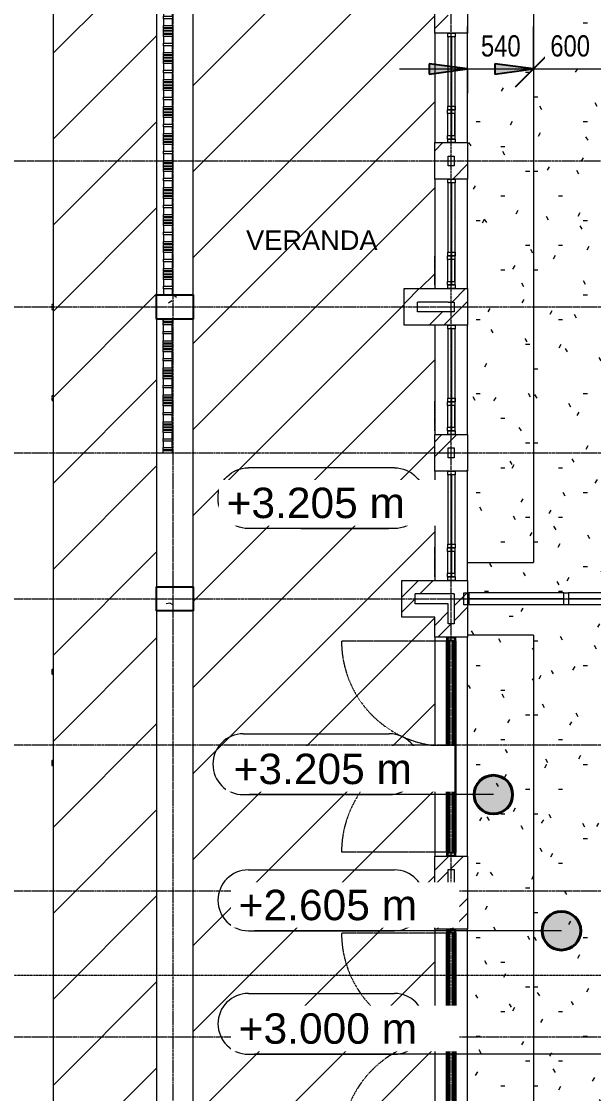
# Model space of a CAD drawing. Header units: millimetres. Extents: x 2814 to 112404, y -27229 to 26301.
# Drawn here: x 29115 to 33816, y -17743 to -8929 of the extents above; entities that cross this region are included whole.
import ezdxf

# ---------------------------------------------------------------- set-up
doc = ezdxf.new("R2010")
doc.units = ezdxf.units.MM
for name, pattern in [('1000 Dashed', [2, 1, -1]), ('Dash', [6.35, 3.175, -3.175]), ('Detail Dash', [1.1, 0.55, -0.55]), ('Grid Line', [22.225, 12.7, -3.175, 3.175, -3.175])]:
    doc.linetypes.add(name, pattern=pattern)
for name, color, linetype, lineweight in [('A-ANNO-DIMS', 211, 'Continuous', 5), ('A-ANNO-DIMS-100', 211, 'Continuous', 5), ('A-AREA-IDEN', 2, 'Continuous', 5), ('A-CLNG', 13, 'Continuous', 9), ('A-CLNG-PATT', 13, 'Continuous', 9), ('A-DOOR', 31, 'Continuous', 5), ('A-GLAZ', 151, 'Continuous', 5), ('A-GLAZ-CURT', 52, 'Continuous', 5), ('A-GLAZ-CWMG', 51, 'Continuous', 5), ('A-GLAZ-HDLN', 1, 'Dash', 9), ('A-WALL', 113, 'Continuous', 9), ('A-WALL-PATT', 111, 'Continuous', 9), ('G-ANNO-DIMS', 111, 'Continuous', 5), ('G-ANNO-SYMB', 111, 'Continuous', 5), ('I-WALL', 2, 'Continuous', 9), ('S-BEAM', 12, 'Continuous', 5), ('S-COLS', 52, 'Continuous', 5), ('S-GRID', 1, 'Continuous', 5)]:
    doc.layers.add(name, color=color, linetype=linetype, lineweight=lineweight)
doc.styles.add('Arial_5', font='arial.ttf', dxfattribs={"height": 250})
doc.styles.add('Arial_6', font='arial.ttf', dxfattribs={"height": 160})
doc.styles.add('Arial_8', font='arial.ttf', dxfattribs={"width": 0.8, "height": 175})
doc.dimstyles.new('SVA_Arc_Length-1_8mm_BLUE_Arrow_1', dxfattribs={"dimscale": 304.8, "dimtxt": 178.545395, "dimasz": 0.984252, "dimexe": 0.656168, "dimexo": 0.0625, "dimgap": 0.164042, "dimtad": 1, "dimdec": 0, "dimrnd": 5, "dimzin": 0, "dimdsep": 46, "dimtxsty": 'Arial_8', "dimblk2": 'OBLIQUE', "dimsah": 1, "dimcen": 0.09, "dimdle": 0.459318, "dimazin": 0, "dimtfac": 1, "dimtdec": 4, "dimtix": 1, "dimtmove": 0, "dimatfit": 3, "dimfxl": 1.148294, "dimfxlon": 1, "dimtvp": 1, "dimtfill": 1, "dimtolj": 1, "dimtzin": 0, "dimarcsym": 2})
doc.dimstyles.new('SVA_Arc_Length-1_8mm_BLUE_Arrow_2', dxfattribs={"dimscale": 304.8, "dimtxt": 178.545395, "dimasz": 0.984252, "dimexe": 0.656168, "dimexo": 0.0625, "dimgap": 0.164042, "dimtad": 1, "dimdec": 0, "dimrnd": 5, "dimzin": 0, "dimdsep": 46, "dimtxsty": 'Arial_8', "dimblk1": 'OBLIQUE', "dimsah": 1, "dimcen": 0.09, "dimdle": 0.459318, "dimazin": 0, "dimtfac": 1, "dimtdec": 4, "dimtix": 1, "dimtmove": 0, "dimatfit": 3, "dimfxl": 1.148294, "dimfxlon": 1, "dimtvp": 1, "dimtfill": 1, "dimtolj": 1, "dimtzin": 0, "dimarcsym": 2})
pattern_1 = [(45, (60486, 0), (-251.447, 251.447), []), (45, (60486, 381), (-251.447, 251.447), [])]

# ---------------------------------------------------------------- blocks, each defined once
blk = doc.blocks.new('M_Concrete-Rectangular-Column - 200 x 300m-1407141-CEILING - GROUND STOREY PLAN')
at = {"layer": 'S-COLS'}
h = blk.add_hatch(dxfattribs=at)
h.set_pattern_fill('FP_6', color=256, style=0, pattern_type=2)
h.set_pattern_definition([(140, (-11275.7, 30110.56), (63.756, 728.737), [76.2, -838.2]), (85, (-11275.7, 30110.56), (-764.228, -140.972), [60.96, -670.56]), (190.451, (-11270.36, 30171.3), (-700.467, 587.77), [64.76, -712.36]), (136.184, (-11478.9, 30110.6), (168.17, 1084.316), [114.3, -1257.3]), (186.636, (-11464.9, 30200.9), (-989.71, 949.61), [97.14, -1068.54]), (81.184, (-11478.9, 30110.6), (-989.7, 949.62), [91.44, -1005.84]), (111, (-11428.1, 30212.16), (409.061, 606.458), [76.2, -838.2]), (56, (-11428.1, 30212.16), (-736.753, 247.208), [60.96, -670.56]), (161.451, (-11394, 30262.7), (-327.685, 853.668), [64.76, -712.36]), (127.5, (-11275.67, 30110.56), (-338.2201, 12.3547), [33.528, -628.904, 33.528, -1320.292]), (127.5, (-11275.67, 30110.56), (-338.2201, 12.3547), [-695.96, -647.192, 33.528, -639.572]), (97.5, (-11275.67, 30110.56), (-400.722, 267.279), [33.528, -354.584, 33.528, -870.204]), (97.5, (-11275.67, 30110.56), (-400.722, 267.279), [-421.64, -613.664, 33.528, -223.012]), (57.5, (-11275.67, 29884), (22.9153, 542.3633), [33.528, -220.472, 33.528, -1810.512]), (57.5, (-11275.67, 29884), (22.9153, 542.3633), [-287.528, -758.952, 33.528, -1018.032]), (47.5, (-11275.67, 29782.4), (-101.707, 592.517), [33.528, -296.672, 33.528, -492.76, -746.76]), (47.5, (-11275.67, 29782.4), (-101.707, 592.517), [-856.488, 33.528, -713.232])])
h.paths.add_polyline_path([(100, 1.6), (100, 150), (-100, 150), (-100, -150), (100, -150)])
at = {"layer": 'S-COLS', "lineweight": 25}
for p, q in [((-100, 150), (100, 150)), ((-100, -150), (-100, 150)), ((100, 150), (100, -150)), ((100, -150), (-100, -150))]:
    blk.add_line(p, q, dxfattribs=at)
blk = doc.blocks.new('The BREEZEBLOCK Family1 - The BREEZEBLOCK Family1-V4-CEILING - GROUND STOREY PLAN')
at = {"layer": 'A-GLAZ-CURT'}
for p, q in [((-111, -73), (-111, 0)), ((-111, 0), (-91, 0)), ((-91, 0), (-91, -73)), ((-85, 0), (-91, 0)), ((-85, -73), (-85, 0)), ((-85, 0), (-65.6, 0)), ((-65.6, 0), (-65.6, -73)), ((-10, 0), (-65.6, 0)), ((-10, -73), (-10, 0)), ((-10, 0), (10, 0)), ((10, 0), (10, -73)), ((65.6, 0), (10, 0)), ((65.6, -73), (65.6, 0)), ((65.6, 0), (85, 0)), ((85, 0), (85, -73)), ((91, 0), (85, 0)), ((91, -73), (91, 0)), ((91, 0), (111, 0)), ((111, 0), (111, -73)), ((-91, -73), (-111, -73)), ((-91, -73), (-85, -73)), ((-65.6, -73), (-85, -73)), ((-65.6, -73), (-10, -73)), ((10, -73), (-10, -73)), ((10, -73), (65.6, -73)), ((85, -73), (65.6, -73)), ((85, -73), (91, -73)), ((111, -73), (91, -73))]:
    blk.add_line(p, q, dxfattribs=at)
blk = doc.blocks.new('The BREEZEBLOCK Family1 - The BREEZEBLOCK Family1-V5-CEILING - GROUND STOREY PLAN')
at = {"layer": 'A-GLAZ-CURT'}
for p, q in [((-111, -73), (-111, 0)), ((-111, 0), (-91, 0)), ((-91, 0), (-91, -73)), ((-85, 0), (-91, 0)), ((-85, -73), (-85, 0)), ((-85, 0), (-65.6, 0)), ((-65.6, 0), (-65.6, -73)), ((-10, 0), (-65.6, 0)), ((-10, -73), (-10, 0)), ((-10, 0), (10, 0)), ((10, 0), (10, -73)), ((59, 0), (10, 0)), ((-91, -73), (-111, -73)), ((-91, -73), (-85, -73)), ((-65.6, -73), (-85, -73)), ((-65.6, -73), (-10, -73)), ((10, -73), (-10, -73)), ((10, -73), (59, -73))]:
    blk.add_line(p, q, dxfattribs=at)
blk = doc.blocks.new('W-01 900x2380 - 900-1479078-CEILING - GROUND STOREY PLAN')
at = {"layer": 'A-GLAZ'}
blk.add_hatch(color=256, dxfattribs=at).paths.add_polyline_path([(1345, 6), (505, 6), (505, 0), (1345, 0)])
for p, q in [((475, 33), (505, 33)), ((475, -27), (475, 33)), ((505, 33), (505, 6)), ((1075, 33), (505, 33)), ((1345, 6), (505, 6)), ((505, 0), (505, 6)), ((505, 0), (1345, 0)), ((1075, 33), (1105, 33)), ((1075, 6), (1075, 33)), ((1075, -27), (1075, 0)), ((1105, 33), (1105, 6)), ((1345, 33), (1105, 33)), ((1105, 6), (1105, 30)), ((1105, 30), (1135, 30)), ((1105, -30), (1105, 0)), ((1105, 0), (1105, -27)), ((1135, 30), (1135, 6)), ((1315, 30), (1135, 30)), ((1135, 0), (1135, -30)), ((1315, 6), (1315, 30)), ((1315, 30), (1345, 30)), ((1315, -30), (1315, 0)), ((1345, 33), (1375, 33)), ((1345, 6), (1345, 33)), ((1345, 30), (1345, 6)), ((1345, 6), (1345, 0)), ((1345, 0), (1345, -30)), ((1375, 33), (1375, -27)), ((505, -27), (475, -27)), ((505, 0), (505, -27)), ((505, -27), (1075, -27)), ((1105, -27), (1075, -27)), ((1135, -30), (1105, -30)), ((1135, -30), (1315, -30)), ((1345, -30), (1315, -30)), ((1345, -27), (1345, 0)), ((1375, -27), (1345, -27))]:
    blk.add_line(p, q, dxfattribs=at)
at = {"layer": 'A-GLAZ-HDLN'}
for p, q in [((-247.9, 30), (-37.9, 30)), ((1135, 30), (1345, 30)), ((1345, -135), (1101.3, -135)), ((1345, -135), (1330.7, -135))]:
    blk.add_line(p, q, dxfattribs=at)
blk = doc.blocks.new('W-01 750x2380 - 900-1424492-CEILING - GROUND STOREY PLAN')
at = {"layer": 'A-GLAZ'}
blk.add_hatch(color=256, dxfattribs=at).paths.add_polyline_path([(1345, 6), (505, 6), (505, 0), (1345, 0)])
for p, q in [((475, 33), (505, 33)), ((475, -27), (475, 33)), ((505, 33), (505, 6)), ((1075, 33), (505, 33)), ((1345, 6), (505, 6)), ((505, 0), (505, 6)), ((505, 0), (1345, 0)), ((1075, 33), (1105, 33)), ((1075, 6), (1075, 33)), ((1075, -27), (1075, 0)), ((1105, 33), (1105, 6)), ((1345, 33), (1105, 33)), ((1105, 6), (1105, 30)), ((1105, 30), (1135, 30)), ((1105, -30), (1105, 0)), ((1105, 0), (1105, -27)), ((1135, 30), (1135, 6)), ((1315, 30), (1135, 30)), ((1135, 0), (1135, -30)), ((1315, 6), (1315, 30)), ((1315, 30), (1345, 30)), ((1315, -30), (1315, 0)), ((1345, 33), (1375, 33)), ((1345, 6), (1345, 33)), ((1345, 30), (1345, 6)), ((1345, 6), (1345, 0)), ((1345, 0), (1345, -30)), ((1375, 33), (1375, -27)), ((505, -27), (475, -27)), ((505, 0), (505, -27)), ((505, -27), (1075, -27)), ((1105, -27), (1075, -27)), ((1135, -30), (1105, -30)), ((1135, -30), (1315, -30)), ((1345, -30), (1315, -30)), ((1345, -27), (1345, 0)), ((1375, -27), (1345, -27))]:
    blk.add_line(p, q, dxfattribs=at)
at = {"layer": 'A-GLAZ-HDLN'}
blk.add_line((1135, 30), (1345, 30), dxfattribs=at)
blk = doc.blocks.new('The BREEZEBLOCK Family1 - The BREEZEBLOCK Family1-1267700-CEILING - GROUND STOREY PLAN')
at = {"layer": 'A-GLAZ-CURT'}
for p, q in [((64.5, -73), (64.5, 0)), ((64.5, 0), (84.5, 0)), ((84.5, 0), (84.5, -73)), ((84.5, -73), (64.5, -73))]:
    blk.add_line(p, q, dxfattribs=at)
blk = doc.blocks.new('Rectangular Mullion - Rectangular Mullion 1-1416844-CEILING - GROUND STOREY PLAN')
at = {"layer": 'A-GLAZ-CWMG'}
for p, q in [((-26914.6, -13625.2), (-27694.6, -13625.2)), ((-26914.6, -13725.2), (-27694.6, -13725.2))]:
    blk.add_line(p, q, dxfattribs=at)
blk = doc.blocks.new('The BREEZEBLOCK Family1 - The BREEZEBLOCK Family1-1357747-CEILING - GROUND STOREY PLAN')
at = {"layer": 'A-GLAZ-CURT'}
for p, q in [((-106, -73), (-106, 0)), ((-106, 0), (-86, 0)), ((-86, 0), (-86, -73)), ((-80.4, 0), (-86, 0)), ((-80.4, -73), (-80.4, 0)), ((-80.4, 0), (-61.6, 0)), ((-61.6, 0), (-61.6, -73)), ((-10, 0), (-61.6, 0)), ((-10, -73), (-10, 0)), ((-10, 0), (10, 0)), ((10, 0), (10, -73)), ((61.6, 0), (10, 0)), ((61.6, -73), (61.6, 0)), ((61.6, 0), (80.4, 0)), ((80.4, 0), (80.4, -73)), ((86, 0), (80.4, 0)), ((86, -73), (86, 0)), ((86, 0), (106, 0)), ((106, 0), (106, -73)), ((-86, -73), (-106, -73)), ((-86, -73), (-80.4, -73)), ((-61.6, -73), (-80.4, -73)), ((-61.6, -73), (-10, -73)), ((10, -73), (-10, -73)), ((10, -73), (61.6, -73)), ((80.4, -73), (61.6, -73)), ((80.4, -73), (86, -73)), ((106, -73), (86, -73))]:
    blk.add_line(p, q, dxfattribs=at)
blk = doc.blocks.new('Door Aluminium - Double Opening Out with Cill - Door Aluminium Double Opening Out with Cill 1800x2400 3-1350929-CEILING - GROUND STOREY PLAN')
at = {"layer": 'A-DOOR'}
for p, q in [((-900, 37.5), (-900, 22)), ((-870, 37.5), (-900, 37.5)), ((-900, 22), (-898.5, 22)), ((-900, 22), (-898.5, 22)), ((-898.5, 24.5), (-895.5, 24.5)), ((-898.5, 22), (-898.5, 24.5)), ((-898.5, 24.5), (-898.5, 22)), ((-898.5, 24.5), (-895.5, 24.5)), ((-895.5, 22), (-898.5, 22)), ((-898, 35.5), (-871.8, 35.5)), ((-898, 26.3), (-898, 35.5)), ((-893.7, 26.3), (-898, 26.3)), ((-895.5, 24.5), (-895.5, -24.5)), ((-893.7, -26.3), (-893.7, 26.3)), ((-893.7, 26.3), (-871.8, 26.3)), ((-874.4, 1.8), (-874.4, -20.3)), ((-871.8, 1.8), (-874.4, 1.8)), ((-871.8, 1.8), (-874.4, 1.8)), ((-871.8, 35.5), (-871.8, 1.8)), ((-870, 37.5), (-870, 34.5)), ((-870, 37.5), (870, 37.5)), ((-870, 34.5), (-870, 30)), ((-870, 34.5), (870, 34.5)), ((-870, 30), (-870, 28.6)), ((-870, 30), (870, 30)), ((-870, 28.6), (-870, 23.9)), ((-870, 28.6), (870, 28.6)), ((-870, 23.9), (-870, 22.1)), ((-870, 23.9), (870, 23.9)), ((-870, 22.1), (-870, 13)), ((-870, 22.1), (870, 22.1)), ((-870, 13), (-870, 11.5)), ((-870, 13), (870, 13)), ((-870, 11.5), (-870, -17)), ((-870, 11.5), (870, 11.5)), ((870, 34.5), (870, 37.5)), ((900, 37.5), (870, 37.5)), ((870, 30), (870, 34.5)), ((870, 28.6), (870, 30)), ((870, 23.9), (870, 28.6)), ((870, 22.1), (870, 23.9)), ((870, 13), (870, 22.1)), ((870, 11.5), (870, 13)), ((870, -17), (870, 11.5)), ((871, -3), (871.3, 0)), ((871, -3), (871.3, 0)), ((871.3, 0), (872.6, 0)), ((871.3, 0), (872.6, 0)), ((871.8, 35.5), (898, 35.5)), ((871.8, 1.8), (871.8, 35.5)), ((871.8, 26.3), (893.7, 26.3)), ((874.4, 1.8), (871.8, 1.8)), ((874.4, 1.8), (871.8, 1.8)), ((872.6, 0), (872.6, -18.5)), ((874.4, -20.3), (874.4, 1.8)), ((893.7, 26.3), (893.7, -26.3)), ((898, 26.3), (893.7, 26.3)), ((895.5, 24.5), (898.5, 24.5)), ((895.5, -24.5), (895.5, 24.5)), ((895.5, 24.5), (898.5, 24.5)), ((898.5, 22), (895.5, 22)), ((898, 35.5), (898, 26.3)), ((898.5, 24.5), (898.5, 22)), ((898.5, 24.5), (898.5, 22)), ((898.5, 22), (900, 22)), ((898.5, 22), (900, 22)), ((900, 22), (900, 37.5)), ((-900, -22), (-900, -37.5)), ((-898.5, -22), (-900, -22)), ((-898.5, -22), (-900, -22)), ((-900, -37.5), (-870, -37.5)), ((-898.5, -24.5), (-898.5, -22)), ((-898.5, -22), (-898.5, -24.5)), ((-898.5, -22), (-895.4, -22)), ((-895.5, -24.5), (-898.5, -24.5)), ((-895.5, -24.5), (-898.5, -24.5)), ((-898, -26.3), (-893.7, -26.3)), ((-898, -35.5), (-898, -26.3)), ((-872, -35.5), (-898, -35.5)), ((-872, -26.3), (-893.7, -26.3)), ((-874.4, -20.3), (-872, -20.3)), ((-874.4, -20.3), (-872, -20.3)), ((-872.6, 0), (-871.3, 0)), ((-872.6, -18.5), (-872.6, 0)), ((-872.6, 0), (-871.3, 0)), ((-871, -18.5), (-872.6, -18.5)), ((-871, -18.5), (-872.6, -18.5)), ((-872, -20.3), (-872, -35.5)), ((-871.3, 0), (-871, -3)), ((-871, -3), (-871.3, 0)), ((-871, -3), (-870, -3)), ((-871, -17), (-871, -18.5)), ((-870, -17), (-871, -17)), ((-871, -18.5), (-871, -17)), ((-870, -17), (-870, -18.5)), ((-870, -17), (870, -17)), ((-870, -18.5), (-870, -29.9)), ((-870, -18.5), (870, -18.5)), ((-870, -29.9), (-870, -32)), ((-870, -29.9), (870, -29.9)), ((-870, -32), (-870, -35.5)), ((-870, -32), (870, -32)), ((-870, -35.5), (870, -35.5)), ((-870, -37.5), (-870, -35.5)), ((870, -37.5), (-870, -37.5)), ((-867, -35.5), (-867, -37.3)), ((-867, -37.3), (-772, -37.3)), ((-772, -35.5), (-772, -37.3)), ((-772, -37.3), (-98, -37.3)), ((-98, -37.3), (-98, -35.5)), ((-98, -37.3), (-3, -37.3)), ((-3, -37.3), (-3, -35.5)), ((3, -35.5), (3, -37.3)), ((3, -37.3), (98, -37.3)), ((98, -35.5), (98, -37.3)), ((98, -37.3), (772, -37.3)), ((772, -37.3), (772, -35.5)), ((772, -37.3), (867, -37.3)), ((867, -37.3), (867, -35.5)), ((870, -3), (871, -3)), ((870, -18.5), (870, -17)), ((871, -17), (870, -17)), ((870, -29.9), (870, -18.5)), ((870, -32), (870, -29.9)), ((870, -35.5), (870, -32)), ((870, -35.5), (870, -37.5)), ((870, -37.5), (900, -37.5)), ((871, -18.5), (871, -17)), ((871, -18.5), (871, -17)), ((872.6, -18.5), (871, -18.5)), ((872.6, -18.5), (871, -18.5)), ((872, -20.3), (874.4, -20.3)), ((872, -35.5), (872, -20.3)), ((872, -20.3), (874.4, -20.3)), ((893.7, -26.3), (872, -26.3)), ((898, -35.5), (872, -35.5)), ((893.7, -26.3), (898, -26.3)), ((895.4, -22), (898.5, -22)), ((898.5, -24.5), (895.5, -24.5)), ((898.5, -24.5), (895.5, -24.5)), ((898, -26.3), (898, -35.5)), ((900, -22), (898.5, -22)), ((898.5, -22), (898.5, -24.5)), ((898.5, -22), (898.5, -24.5)), ((900, -22), (898.5, -22)), ((900, -37.5), (900, -22))]:
    blk.add_line(p, q, dxfattribs=at)
at = {"layer": 'A-DOOR', "linetype": 'Detail Dash'}
for p, q in [((-867, -37.3), (-867, -901.3)), ((867, -37.3), (867, -901.3))]:
    blk.add_line(p, q, dxfattribs=at)
for centre, start, end in [((-867, -37.3), 270, 360), ((867, -37.3), 180, 270)]:
    blk.add_arc(centre, 864, start, end, dxfattribs=at)
blk = doc.blocks.new('M_Concrete-Rectangular-Column - 200 x 300m-V12-CEILING - GROUND STOREY PLAN')
at = {"layer": 'S-COLS'}
h = blk.add_hatch(dxfattribs=at)
h.set_pattern_fill('FP_15', color=256, style=0, pattern_type=2)
h.set_pattern_definition([(140, (-13675.7, 30110.56), (63.756, 728.737), [76.2, -838.2]), (85, (-13675.7, 30110.56), (-764.228, -140.972), [60.96, -670.56]), (190.451, (-13670.36, 30171.3), (-700.467, 587.77), [64.76, -712.36]), (136.184, (-13878.9, 30110.6), (168.17, 1084.316), [114.3, -1257.3]), (186.636, (-13864.9, 30200.9), (-989.71, 949.61), [97.14, -1068.54]), (81.184, (-13878.9, 30110.6), (-989.7, 949.62), [91.44, -1005.84]), (111, (-13828.1, 30212.16), (409.061, 606.458), [76.2, -838.2]), (56, (-13828.1, 30212.16), (-736.753, 247.208), [60.96, -670.56]), (161.451, (-13794, 30262.7), (-327.685, 853.668), [64.76, -712.36]), (127.5, (-13675.67, 30110.56), (-338.2201, 12.3547), [33.528, -628.904, 33.528, -1320.292]), (127.5, (-13675.67, 30110.56), (-338.2201, 12.3547), [-695.96, -647.192, 33.528, -639.572]), (97.5, (-13675.67, 30110.56), (-400.722, 267.279), [33.528, -354.584, 33.528, -870.204]), (97.5, (-13675.67, 30110.56), (-400.722, 267.279), [-421.64, -613.664, 33.528, -223.012]), (57.5, (-13675.67, 29884), (22.9153, 542.3633), [33.528, -220.472, 33.528, -1810.512]), (57.5, (-13675.67, 29884), (22.9153, 542.3633), [-287.528, -758.952, 33.528, -1018.032]), (47.5, (-13675.67, 29782.4), (-101.707, 592.517), [33.528, -296.672, 33.528, -492.76, -746.76]), (47.5, (-13675.67, 29782.4), (-101.707, 592.517), [-856.488, 33.528, -713.232])])
h.paths.add_polyline_path([(100, -150), (100, 150), (-100, 150), (-100, -150)])
at = {"layer": 'S-COLS', "lineweight": 25}
for p, q in [((-100, 150), (100, 150)), ((-100, -150), (-100, 150)), ((100, 150), (100, -150)), ((100, -150), (-100, -150))]:
    blk.add_line(p, q, dxfattribs=at)
blk = doc.blocks.new('Timber Truss - Timber Truss 2-1376233-CEILING - GROUND STOREY PLAN')
at = {"layer": 'S-BEAM', "linetype": 'Dash'}
for p, q in [((-7730, 0), (-7730, -40)), ((-7730, 0), (-7730, -40)), ((-7730, 0), (-7716.5, 0)), ((-7716.5, 0), (-7730, 0)), ((-7716.5, -40), (-7730, -40)), ((-7730, -40), (-7716.5, -40))]:
    blk.add_line(p, q, dxfattribs=at)
blk = doc.blocks.new('System Panel - Glazed-1437304-CEILING - GROUND STOREY PLAN')
at = {"layer": 'A-GLAZ-CURT'}
for p, q in [((-400, -3.25), (-400, 3.25)), ((-400, 3.25), (400, 3.25)), ((400, 3.25), (400, -3.25)), ((400, -3.25), (-400, -3.25))]:
    blk.add_line(p, q, dxfattribs=at)
blk = doc.blocks.new('System Panel - Glazed-1437301-CEILING - GROUND STOREY PLAN')
at = {"layer": 'A-GLAZ-CURT'}
for p, q in [((-390, -3.25), (-390, 3.25)), ((-390, 3.25), (390, 3.25)), ((390, 3.25), (390, -3.25)), ((390, -3.25), (-390, -3.25))]:
    blk.add_line(p, q, dxfattribs=at)
blk = doc.blocks.new('Rectangular Mullion - Rectangular Mullion 1-1416826-CEILING - GROUND STOREY PLAN')
at = {"layer": 'A-GLAZ-CWMG'}
for p, q in [((-19363.6, -13625.2), (-20163.6, -13625.2)), ((-19363.6, -13725.2), (-20163.6, -13725.2))]:
    blk.add_line(p, q, dxfattribs=at)
blk = doc.blocks.new('Rectangular Mullion - Rectangular Mullion 1-1437300-CEILING - GROUND STOREY PLAN')
at = {"layer": 'A-GLAZ-CWMG', "lineweight": 9}
for p, q in [((20, 50), (-20, 50)), ((-20, 50), (-20, -50)), ((20, -50), (20, 50)), ((-20, -50), (20, -50))]:
    blk.add_line(p, q, dxfattribs=at)
blk = doc.blocks.new('Rectangular Mullion - Rectangular Mullion 1-1437305-CEILING - GROUND STOREY PLAN')
at = {"layer": 'A-GLAZ-CWMG', "lineweight": 9}
for p, q in [((0, 50), (-40, 50)), ((-40, 50), (-40, -50)), ((0, -50), (0, 50)), ((-40, -50), (0, -50))]:
    blk.add_line(p, q, dxfattribs=at)
blk = doc.blocks.new('Ceilings 2 - Ceilings 2-1432844-CEILING - GROUND STOREY PLAN')
at = {"layer": 'A-CLNG-PATT'}
h = blk.add_hatch(dxfattribs=at)
h.set_pattern_fill('FP_19', color=252, style=0, pattern_type=2)
h.set_pattern_definition([(0, (0, 0), (812.8, 203.2), [33.528, -576.072, 33.528, -576.072, -3251.2]), (0, (0, 0), (812.8, 203.2), [-1219.2, 33.528, -1185.672, 33.528, -576.072, -1422.4]), (0, (0, 0), (812.8, 203.2), [-3048, 33.528, -372.872, 33.528, -982.472]), (120, (304.8, 101.6), (-582.3764, 602.3054), [33.528, -576.072, 33.528, -576.072, -3251.2]), (120, (304.8, 101.6), (-582.3764, 602.3054), [-1219.2, 33.528, -1185.672, 33.528, -576.072, -1422.4]), (120, (304.8, 101.6), (-582.3764, 602.3054), [-3048, 33.528, -372.872, 33.528, -982.472]), (240, (406.4, 508), (-230.4236, -805.5054), [33.528, -576.072, 33.528, -576.072, -3251.2]), (240, (406.4, 508), (-230.4236, -805.5054), [-1219.2, 33.528, -1185.672, 33.528, -576.072, -1422.4]), (240, (406.4, 508), (-230.4236, -805.5054), [-3048, 33.528, -372.872, 33.528, -982.472])])
h.paths.add_polyline_path([(-17333.6, -21400.7), (-17333.6, -13973.2), (-16823.6, -13973.2), (-16823.6, -13725.2), (-27704.6, -13725.2), (-27704.6, -13973.2), (-27164.6, -13973.2), (-27164.6, -21400.7), (-17728.7, -21400.7)])
h.paths.add_polyline_path([(-17933.6, -20800.7), (-26564.6, -20800.7), (-26564.6, -13977.2), (-17933.6, -13977.2), (-17933.6, -20507)])
h.paths.add_polyline_path([(-17201.9, -13625.2), (-16823.6, -13625.2), (-16823.6, -13377.2), (-17333.6, -13377.2), (-17333.6, -8342.7), (-27164.6, -8342.7), (-27164.6, -13377.2), (-27704.6, -13377.2), (-27704.6, -13625.2), (-17333.6, -13625.2)])
h.paths.add_polyline_path([(-17933.6, -13377.2), (-26564.6, -13377.2), (-26564.6, -8942.7), (-17933.6, -8942.7), (-17933.6, -13255.6)])
at = {"layer": 'A-CLNG'}
for p, q in [((-27164.6, -8342.7), (-27164.6, -13377.2)), ((-27704.6, -13377.2), (-27164.6, -13377.2)), ((-27164.6, -13973.2), (-27704.6, -13973.2)), ((-27164.6, -13973.2), (-27164.6, -21400.7))]:
    blk.add_line(p, q, dxfattribs=at)
blk = doc.blocks.new('Spot Elevations - SVA_Spot Elevation - plan FFL-52297-CEILING - GROUND STOREY PLAN')
at = {"layer": 'G-ANNO-DIMS'}
for p, q in [((-0.5, 5), (11.5, 5)), ((-0.5, 0), (11.5, 0))]:
    blk.add_line(p, q, dxfattribs=at)
for centre, start, end in [((-0.5, 2.5), 90, 270), ((11.5, 2.5), 270, 90)]:
    blk.add_arc(centre, 2.5, start, end, dxfattribs=at)
blk = doc.blocks.new('DIMBLOCK7-CEILING - GROUND STOREY PLAN')
at = {"layer": 'A-ANNO-DIMS-100', "lineweight": 25}
blk.add_hatch(color=256, dxfattribs=at).paths.add_polyline_path([(32781.4, -9319.8), (32463.9, -9278), (32463.9, -9361.6)])
at = {"layer": 'A-ANNO-DIMS-100'}
for p, q in [((32781.4, -9319.8), (32781.4, -8969.8)), ((33321.4, -9319.8), (33321.4, -8969.8)), ((32221.2, -9319.8), (33321.4, -9319.8)), ((32781.4, -9319.8), (32781.4, -9519.8)), ((33321.4, -9319.8), (33321.4, -9519.8))]:
    blk.add_line(p, q, dxfattribs=at)
at = {"layer": 'A-ANNO-DIMS-100', "lineweight": 25}
for p, q in [((33321.4, -9319.8), (33471.4, -9169.8)), ((32781.4, -9319.8), (32463.9, -9278)), ((32463.9, -9278), (32463.9, -9361.6)), ((32463.9, -9361.6), (32781.4, -9319.8)), ((33321.4, -9319.8), (33171.4, -9469.8))]:
    blk.add_line(p, q, dxfattribs=at)
at = {"layer": 'A-ANNO-DIMS-100', "color": 0, "insert": (32890.7, -9042.7), "char_height": 175, "width": 385.658, "attachment_point": 1, "line_spacing_factor": 0.941778, "style": 'Arial_8', "bg_fill": 3, "box_fill_scale": 1.25, "bg_fill_color": 256, "bg_fill_true_color": 13158600, "bg_fill_transparency": 0}
blk.add_mtext('540', dxfattribs=at)
blk = doc.blocks.new('_Oblique')
at = {"color": 0, "linetype": 'ByBlock', "lineweight": -2}
blk.add_line((-0.5, -0.5), (0.5, 0.5), dxfattribs=at)
blk = doc.blocks.new('DIMBLOCK8-CEILING - GROUND STOREY PLAN')
at = {"layer": 'A-ANNO-DIMS-100', "lineweight": 25}
for points in [[(33321.4, -9319.8), (33003.9, -9278), (33003.9, -9361.6)], [(33921.4, -9319.8), (34238.9, -9361.6), (34238.9, -9278)]]:
    blk.add_hatch(color=256, dxfattribs=at).paths.add_polyline_path(points)
at = {"layer": 'A-ANNO-DIMS-100'}
for p, q in [((33321.4, -9319.8), (33321.4, -8969.8)), ((33921.4, -9319.8), (33921.4, -8969.8)), ((33321.4, -9319.8), (34481.7, -9319.8)), ((33321.4, -9319.8), (33321.4, -9519.8)), ((33921.4, -9319.8), (33921.4, -9519.8))]:
    blk.add_line(p, q, dxfattribs=at)
at = {"layer": 'A-ANNO-DIMS-100', "lineweight": 25}
for p, q in [((33321.4, -9319.8), (33003.9, -9278)), ((33003.9, -9278), (33003.9, -9361.6)), ((33003.9, -9361.6), (33321.4, -9319.8)), ((34238.9, -9278), (33921.4, -9319.8)), ((33921.4, -9319.8), (34238.9, -9361.6)), ((34238.9, -9361.6), (34238.9, -9278))]:
    blk.add_line(p, q, dxfattribs=at)
at = {"layer": 'A-ANNO-DIMS-100', "color": 0, "insert": (33460.7, -9042.7), "char_height": 175, "width": 385.658, "attachment_point": 1, "line_spacing_factor": 0.941778, "style": 'Arial_8', "bg_fill": 3, "box_fill_scale": 1.25, "bg_fill_color": 256, "bg_fill_true_color": 13158600, "bg_fill_transparency": 0}
blk.add_mtext('600', dxfattribs=at)

msp = doc.modelspace()

# ---------------------------------------------------------------- hatches: boundary and pattern name
at = {"layer": 'A-CLNG-PATT'}
h = msp.add_hatch(dxfattribs=at)
h.set_pattern_fill('FP_3', color=256, style=0, pattern_type=2)
h.set_pattern_definition([(45, (60486, 0), (-353.5534, 353.5534), [])])
h.paths.add_polyline_path([(44790.4, -23033.8), (44790.4, -11058.7), (47939.9, -11058.7), (47939.9, -10259.8), (48014.9, -10259.8), (48014.9, -11058.7), (58739.9, -11058.7), (58739.9, -10285.7), (58814.9, -10285.7), (58814.9, -11058.7), (60960.4, -11058.7), (60960.4, -6077.3), (60112.4, -6077.3), (60112.4, -10210.7), (43962.4, -10210.7), (43962.4, -13525.7), (44214.4, -13525.7), (44214.4, -13825.7), (43962.4, -13825.7), (43962.4, -18319.7), (44214.4, -18319.7), (44214.4, -18619.7), (43962.4, -18619.7), (43962.4, -22210.7), (30225.4, -22210.7), (30225.4, 1031.3), (58747.4, 1031.3), (58747.4, 1859.3), (48014.9, 1859.3), (48014.9, 1090.1), (47939.9, 1090.1), (47939.9, 1859.3), (38414.9, 1859.3), (38414.9, 1105.1), (38339.9, 1105.1), (38339.9, 1859.3), (29377.4, 1859.3), (29377.4, -1265.5), (30175.4, -1265.5), (30175.4, -1340.5), (29377.4, -1340.5), (29377.4, -7635.5), (30175.4, -7635.5), (30175.4, -7710.5), (29377.4, -7710.5), (29377.4, -7729.7), (30205.4, -7729.7), (30205.4, -7802.7), (29377.4, -7802.7), (29377.4, -20829.5), (30175.4, -20829.5), (30175.4, -20904.5), (29377.4, -20904.5), (29377.4, -23033.8), (33312.4, -23033.8), (33312.4, -22259.8), (33387.4, -22259.8), (33387.4, -23033.8), (43123.9, -23033.8), (43123.9, -22259.8), (43198.9, -22259.8), (43198.9, -23033.8)])
h.paths.add_polyline_path([(32511.4, -21910.7), (32511.4, -18625.7), (32259.4, -18625.7), (32259.4, -18325.7), (32511.4, -18325.7), (32511.4, -13825.7), (32239.4, -13825.7), (32239.4, -13525.7), (32511.4, -13525.7), (32511.4, -11425.7), (32259.4, -11425.7), (32259.4, -11125.7), (32511.4, -11125.7), (32511.4, -7825.7), (30525.4, -7825.7), (30525.4, -21910.7), (32220.9, -21910.7)])
h.paths.add_polyline_path([(53293.6, -9910.7), (59812.4, -9910.7), (59812.4, -7802.7), (43962.4, -7802.7), (43962.4, -9910.7), (51677.4, -9910.7)])
h.paths.add_polyline_path([(60189.7, -5943.3), (60960.4, -5943.3), (60960.4, -5938.8), (60950.9, -5937.9), (60949.7, -5937.9), (60946.4, -5939.8), (60936.8, -5939.8), (60940.3, -5929.2), (60950.9, -5924.8), (60960.4, -5924.8), (60960.4, 1859.3), (58822.4, 1859.3), (58822.4, 1031.3), (60112.4, 1031.3), (60112.4, -5943.3), (60142.2, -5943.3)])
h.paths.add_polyline_path([(38192.7, -1184.7), (38233.4, -1184.7), (38233.4, 731.3), (30525.4, 731.3), (30525.4, -1184.7), (36435.4, -1184.7)])
h = msp.add_hatch(dxfattribs=at)
h.set_pattern_fill('FP_21', color=256, style=0, pattern_type=2)
h.set_pattern_definition([(0, (60485.99, 0), (812.8, 203.2), [33.528, -576.072, 33.528, -576.072, -3251.2]), (0, (60485.99, 0), (812.8, 203.2), [-1219.2, 33.528, -1185.672, 33.528, -576.072, -1422.4]), (0, (60485.99, 0), (812.8, 203.2), [-3048, 33.528, -372.872, 33.528, -982.472]), (120, (60790.79, 101.6), (-582.3764, 602.3054), [33.528, -576.072, 33.528, -576.072, -3251.2]), (120, (60790.79, 101.6), (-582.3764, 602.3054), [-1219.2, 33.528, -1185.672, 33.528, -576.072, -1422.4]), (120, (60790.79, 101.6), (-582.3764, 602.3054), [-3048, 33.528, -372.872, 33.528, -982.472]), (240, (60892.39, 508), (-230.4236, -805.5054), [33.528, -576.072, 33.528, -576.072, -3251.2]), (240, (60892.39, 508), (-230.4236, -805.5054), [-1219.2, 33.528, -1185.672, 33.528, -576.072, -1422.4]), (240, (60892.39, 508), (-230.4236, -805.5054), [-3048, 33.528, -372.872, 33.528, -982.472])])
h.paths.add_polyline_path([(32781.4, -21910.7), (43662.4, -21910.7), (43662.4, -13973.2), (43152.4, -13973.2), (43152.4, -21400.7), (33321.4, -21400.7), (33321.4, -13973.2), (32781.4, -13973.2), (32781.4, -21413.4)])
h.paths.add_polyline_path([(43152.4, -13377.2), (43662.4, -13377.2), (43662.4, -7825.7), (32781.4, -7825.7), (32781.4, -13377.2), (33321.4, -13377.2), (33321.4, -8342.7), (43152.4, -8342.7), (43152.4, -13255.6)])
at = {"layer": 'A-WALL-PATT', "lineweight": 5}
h = msp.add_hatch(dxfattribs=at)
h.set_pattern_fill('FP_4', color=256, style=0, pattern_type=2)
h.set_pattern_definition(pattern_1)
h.paths.add_polyline_path([(32511.4, -22100.7), (32621.4, -22100.7), (32621.4, -20835.7), (32646.4, -20835.7), (32646.4, -20725.7), (32511.4, -20725.7), (32511.4, -21940.7)])
h.paths.add_polyline_path([(32646.4, -19825.7), (32646.4, -19715.7), (32621.4, -19715.7), (32621.4, -19635.7), (32646.4, -19635.7), (32646.4, -19525.7), (32511.4, -19525.7), (32511.4, -19825.7)])
h.paths.add_polyline_path([(32646.4, -18625.7), (32646.4, -18515.7), (32511.4, -18515.7), (32511.4, -18625.7)])
h.paths.add_polyline_path([(32621.4, -18435.7), (32621.4, -18300.7), (32646.4, -18300.7), (32646.4, -18190.7), (32511.4, -18190.7), (32511.4, -18435.7)])
h.paths.add_polyline_path([(32616, -16390.7), (32646.4, -16390.7), (32646.4, -16280.7), (32621.4, -16280.7), (32621.4, -15900.7), (32646.4, -15900.7), (32646.4, -15790.7), (32511.4, -15790.7), (32511.4, -16390.7)])
h.paths.add_polyline_path([(32511.4, -13990.7), (32646.4, -13990.7), (32646.4, -13880.7), (32621.4, -13880.7), (32621.4, -13715.7), (32511.4, -13715.7), (32511.4, -13935.4)])
h.paths.add_polyline_path([(32646.4, -13635.7), (32646.4, -13525.7), (32511.4, -13525.7), (32511.4, -13635.7), (32621.4, -13635.7)])
h.paths.add_polyline_path([(32511.4, -12625.7), (32646.4, -12625.7), (32646.4, -12515.7), (32621.4, -12515.7), (32621.4, -12435.7), (32646.4, -12435.7), (32646.4, -12325.7), (32511.4, -12325.7), (32511.4, -12349.2)])
h.paths.add_polyline_path([(32511.4, -11425.7), (32646.4, -11425.7), (32646.4, -11315.7), (32511.4, -11315.7)])
h.paths.add_polyline_path([(32646.4, -11235.7), (32646.4, -11125.7), (32511.4, -11125.7), (32511.4, -11235.7), (32621.4, -11235.7)])
h.paths.add_polyline_path([(32646.4, -10225.7), (32646.4, -10115.7), (32621.4, -10115.7), (32621.4, -10035.7), (32646.4, -10035.7), (32646.4, -9925.7), (32511.4, -9925.7), (32511.4, -10225.7)])
h.paths.add_polyline_path([(32646.4, -9025.7), (32646.4, -8915.7), (32621.4, -8915.7), (32621.4, -7802.7), (32511.4, -7802.7), (32511.4, -9025.7)])
h = msp.add_hatch(dxfattribs=at)
h.set_pattern_fill('FP_4', color=256, style=0, pattern_type=2)
h.set_pattern_definition(pattern_1)
h.paths.add_polyline_path([(32747.7, -21940.7), (32781.4, -21940.7), (32781.4, -20725.7), (32646.4, -20725.7), (32646.4, -20835.7), (32671.4, -20835.7), (32671.4, -21940.7)])
h.paths.add_polyline_path([(32646.4, -19825.7), (32781.4, -19825.7), (32781.4, -19525.7), (32646.4, -19525.7), (32646.4, -19635.7), (32671.4, -19635.7), (32671.4, -19715.7), (32646.4, -19715.7)])
h.paths.add_polyline_path([(32781.4, -18625.7), (32781.4, -18190.7), (32646.4, -18190.7), (32646.4, -18300.7), (32671.4, -18300.7), (32671.4, -18515.7), (32646.4, -18515.7), (32646.4, -18625.7), (32747.7, -18625.7)])
h.paths.add_polyline_path([(32646.4, -16390.7), (32781.4, -16390.7), (32781.4, -15790.7), (32646.4, -15790.7), (32646.4, -15900.7), (32671.4, -15900.7), (32671.4, -16280.7), (32646.4, -16280.7), (32646.4, -16314.8)])
h.paths.add_polyline_path([(32646.4, -13990.7), (32781.4, -13990.7), (32781.4, -13525.7), (32646.4, -13525.7), (32646.4, -13635.7), (32671.4, -13635.7), (32671.4, -13880.7), (32646.4, -13880.7), (32646.4, -13935.4)])
h.paths.add_polyline_path([(32781.4, -12625.7), (32781.4, -12325.7), (32646.4, -12325.7), (32646.4, -12435.7), (32671.4, -12435.7), (32671.4, -12515.7), (32646.4, -12515.7), (32646.4, -12625.7)])
h.paths.add_polyline_path([(32747.7, -11425.7), (32781.4, -11425.7), (32781.4, -11125.7), (32646.4, -11125.7), (32646.4, -11235.7), (32671.4, -11235.7), (32671.4, -11315.7), (32646.4, -11315.7), (32646.4, -11425.7)])
h.paths.add_polyline_path([(32781.4, -10225.7), (32781.4, -9925.7), (32646.4, -9925.7), (32646.4, -10035.7), (32671.4, -10035.7), (32671.4, -10115.7), (32646.4, -10115.7), (32646.4, -10225.7)])
h.paths.add_polyline_path([(32781.4, -9025.7), (32781.4, -7802.7), (32671.4, -7802.7), (32671.4, -8915.7), (32646.4, -8915.7), (32646.4, -9025.7)])
h = msp.add_hatch(dxfattribs=at)
h.set_pattern_fill('FP_4', color=256, style=0, pattern_type=2)
h.set_pattern_definition(pattern_1)
h.paths.add_polyline_path([(32259.4, -11235.7), (32511.4, -11235.7), (32511.4, -11125.7), (32259.4, -11125.7)])
h = msp.add_hatch(dxfattribs=at)
h.set_pattern_fill('FP_4', color=256, style=0, pattern_type=2)
h.set_pattern_definition(pattern_1)
h.paths.add_polyline_path([(32511.4, -11425.7), (32511.4, -11315.7), (32369.4, -11315.7), (32369.4, -11235.7), (32259.4, -11235.7), (32259.4, -11425.7), (32484.3, -11425.7)])
h = msp.add_hatch(dxfattribs=at)
h.set_pattern_fill('FP_4', color=256, style=0, pattern_type=2)
h.set_pattern_definition(pattern_1)
h.paths.add_polyline_path([(32349.4, -13715.7), (32349.4, -13635.7), (32511.4, -13635.7), (32511.4, -13525.7), (32239.4, -13525.7), (32239.4, -13715.7)])
h = msp.add_hatch(dxfattribs=at)
h.set_pattern_fill('FP_4', color=256, style=0, pattern_type=2)
h.set_pattern_definition(pattern_1)
h.paths.add_polyline_path([(32484.3, -13825.7), (32511.4, -13825.7), (32511.4, -13715.7), (32239.4, -13715.7), (32239.4, -13825.7)])
at = {"layer": 'G-ANNO-DIMS', "lineweight": 40}
h = msp.add_hatch(color=256, dxfattribs=at)
edge = h.paths.add_edge_path()
edge.add_arc((32992.6, -15285.2), 158.7, 0, 360)
h = msp.add_hatch(color=256, dxfattribs=at)
edge = h.paths.add_edge_path()
edge.add_arc((33551.9, -16403.9), 158.8, 0, 360)

# ---------------------------------------------------------------- linework, layer by layer
at = {"layer": 'A-CLNG'}
msp.add_line((29377.4, -20829.5), (29377.4, -7802.7), dxfattribs=at)
at = {"layer": 'A-WALL', "lineweight": 18}
for p, q in [((32511.4, -9025.7), (32511.4, -7802.7)), ((32781.4, -7802.7), (32781.4, -9025.7)), ((32781.4, -9025.7), (32511.4, -9025.7)), ((32511.4, -10225.7), (32511.4, -9925.7)), ((32511.4, -9925.7), (32781.4, -9925.7)), ((32781.4, -9925.7), (32781.4, -10225.7)), ((32781.4, -10225.7), (32511.4, -10225.7)), ((32259.4, -11125.7), (32511.4, -11125.7)), ((32259.4, -11425.7), (32259.4, -11125.7)), ((32511.4, -11125.7), (32781.4, -11125.7)), ((32781.4, -11125.7), (32781.4, -11425.7)), ((32511.4, -11425.7), (32259.4, -11425.7)), ((32781.4, -11425.7), (32511.4, -11425.7)), ((32511.4, -12625.7), (32511.4, -12325.7)), ((32511.4, -12325.7), (32781.4, -12325.7)), ((32781.4, -12325.7), (32781.4, -12625.7)), ((32781.4, -12625.7), (32511.4, -12625.7)), ((32239.4, -13525.7), (32781.4, -13525.7)), ((32239.4, -13825.7), (32239.4, -13525.7)), ((32781.4, -13525.7), (32781.4, -13990.7)), ((32511.4, -13825.7), (32239.4, -13825.7)), ((32511.4, -13990.7), (32511.4, -13825.7)), ((32781.4, -13990.7), (32511.4, -13990.7)), ((32511.4, -16390.7), (32511.4, -15790.7)), ((32511.4, -15790.7), (32781.4, -15790.7)), ((32781.4, -15790.7), (32781.4, -16390.7)), ((32781.4, -16390.7), (32511.4, -16390.7))]:
    msp.add_line(p, q, dxfattribs=at)
at = {"layer": 'A-WALL'}
for p, q in [((32511.4, -9025.7), (32511.4, -9925.7)), ((32781.4, -9925.7), (32781.4, -9025.7)), ((32621.4, -10035.7), (32671.4, -10035.7)), ((32621.4, -10115.7), (32621.4, -10035.7)), ((32671.4, -10035.7), (32671.4, -10115.7)), ((32671.4, -10115.7), (32621.4, -10115.7)), ((32511.4, -10225.7), (32511.4, -11125.7)), ((32781.4, -11125.7), (32781.4, -10225.7)), ((32621.4, -11235.7), (32369.4, -11235.7)), ((32369.4, -11315.7), (32369.4, -11235.7)), ((32621.4, -11235.7), (32671.4, -11235.7)), ((32671.4, -11235.7), (32671.4, -11315.7)), ((32621.4, -11315.7), (32369.4, -11315.7)), ((32671.4, -11315.7), (32621.4, -11315.7)), ((32511.4, -11425.7), (32511.4, -12325.7)), ((32781.4, -12325.7), (32781.4, -11425.7)), ((32621.4, -12435.7), (32671.4, -12435.7)), ((32621.4, -12515.7), (32621.4, -12435.7)), ((32671.4, -12435.7), (32671.4, -12515.7)), ((32671.4, -12515.7), (32621.4, -12515.7)), ((32511.4, -12625.7), (32511.4, -13525.7)), ((32781.4, -13525.7), (32781.4, -12625.7)), ((32671.4, -13635.7), (32349.4, -13635.7)), ((32349.4, -13715.7), (32349.4, -13635.7)), ((32671.4, -13635.7), (32671.4, -13880.7)), ((32621.4, -13715.7), (32349.4, -13715.7)), ((32621.4, -13880.7), (32621.4, -13715.7)), ((32671.4, -13880.7), (32621.4, -13880.7)), ((32511.4, -13990.7), (32511.4, -15790.7)), ((32781.4, -15790.7), (32781.4, -13990.7)), ((32621.4, -15900.7), (32671.4, -15900.7)), ((32621.4, -16280.7), (32621.4, -15900.7)), ((32671.4, -15900.7), (32671.4, -16280.7)), ((32671.4, -16280.7), (32621.4, -16280.7)), ((32511.4, -16390.7), (32511.4, -18190.7)), ((32781.4, -18190.7), (32781.4, -16390.7))]:
    msp.add_line(p, q, dxfattribs=at)
at = {"layer": 'G-ANNO-DIMS'}
for p, q in [((31410.6, -13098.3), (32129.9, -13098.3)), ((32992.6, -15285.2), (30987.4, -15285.2)), ((33551.9, -16403.9), (31029.6, -16403.9)), ((34438.4, -17419.3), (31029.6, -17419.3))]:
    msp.add_line(p, q, dxfattribs=at)
at = {"layer": 'G-ANNO-DIMS', "lineweight": 40}
for centre, radius in [((32992.6, -15285.2), 158.7), ((33551.9, -16403.9), 158.8)]:
    msp.add_circle(centre, radius, dxfattribs=at)
at = {"layer": 'G-ANNO-SYMB', "linetype": '1000 Dashed'}
msp.add_line((28402.2, -16770.1), (45550.9, -16770.1), dxfattribs=at)
at = {"layer": 'I-WALL'}
for p, q in [((30225.4, -7802.7), (30225.4, -11175.7)), ((30525.4, -11175.7), (30525.4, -7825.7)), ((30225.4, -11375.7), (30225.4, -13575.7)), ((30525.4, -13575.7), (30525.4, -11375.7)), ((30225.4, -13775.7), (30225.4, -18375.7)), ((30525.4, -18375.7), (30525.4, -13775.7))]:
    msp.add_line(p, q, dxfattribs=at)
at = {"layer": 'S-GRID', "linetype": 'Grid Line'}
for p, q in [((30360.4, -26129), (30360.4, 3695.8)), ((32646.4, -26129), (32646.4, 3695.8)), ((25448.7, -10075.7), (64280.5, -10075.7)), ((25513, -11275.7), (64280.5, -11275.7)), ((25513, -12475.7), (64280.5, -12475.7)), ((25513, -13675.7), (64280.5, -13675.7)), ((25513, -14875.7), (64280.5, -14875.7)), ((25513, -16075.7), (64280.5, -16075.7)), ((25513, -17275.7), (64280.5, -17275.7))]:
    msp.add_line(p, q, dxfattribs=at)

# ---------------------------------------------------------------- block references
at = {"layer": 'A-CLNG'}
msp.add_blockref('Ceilings 2 - Ceilings 2-1432844-CEILING - GROUND STOREY PLAN', (60486, 0), dxfattribs=at)
at = {"layer": 'A-DOOR', "rotation": 269.9999999999997}
for p in [(32646.4, -14890.7), (32646.4, -17290.7)]:
    msp.add_blockref('Door Aluminium - Double Opening Out with Cill - Door Aluminium Double Opening Out with Cill 1800x2400 3-1350929-CEILING - GROUND STOREY PLAN', p, dxfattribs=at)
at = {"layer": 'A-GLAZ', "rotation": 269.9999999999997}
for name, p in [('W-01 750x2380 - 900-1424492-CEILING - GROUND STOREY PLAN', (32646.4, -8550.7)), ('W-01 900x2380 - 900-1479078-CEILING - GROUND STOREY PLAN', (32646.4, -9750.7)), ('W-01 900x2380 - 900-1479078-CEILING - GROUND STOREY PLAN', (32646.4, -10950.7)), ('W-01 900x2380 - 900-1479078-CEILING - GROUND STOREY PLAN', (32646.4, -12150.7))]:
    msp.add_blockref(name, p, dxfattribs=at)
at = {"layer": 'A-GLAZ-CURT'}
for name, p, rotation in [('The BREEZEBLOCK Family1 - The BREEZEBLOCK Family1-V4-CEILING - GROUND STOREY PLAN', (30355.4, -8896.7), 269.9999999999998), ('The BREEZEBLOCK Family1 - The BREEZEBLOCK Family1-V4-CEILING - GROUND STOREY PLAN', (30355.4, -9118.7), 269.9999999999998), ('The BREEZEBLOCK Family1 - The BREEZEBLOCK Family1-V4-CEILING - GROUND STOREY PLAN', (30355.4, -9340.7), 269.9999999999998), ('The BREEZEBLOCK Family1 - The BREEZEBLOCK Family1-V4-CEILING - GROUND STOREY PLAN', (30355.4, -9562.7), 269.9999999999998), ('The BREEZEBLOCK Family1 - The BREEZEBLOCK Family1-V4-CEILING - GROUND STOREY PLAN', (30355.4, -9784.7), 269.9999999999998), ('The BREEZEBLOCK Family1 - The BREEZEBLOCK Family1-V4-CEILING - GROUND STOREY PLAN', (30355.4, -10006.7), 269.9999999999998), ('The BREEZEBLOCK Family1 - The BREEZEBLOCK Family1-V4-CEILING - GROUND STOREY PLAN', (30355.4, -10228.7), 269.9999999999998), ('The BREEZEBLOCK Family1 - The BREEZEBLOCK Family1-V4-CEILING - GROUND STOREY PLAN', (30355.4, -10450.7), 269.9999999999998), ('The BREEZEBLOCK Family1 - The BREEZEBLOCK Family1-V4-CEILING - GROUND STOREY PLAN', (30355.4, -10672.7), 269.9999999999998), ('The BREEZEBLOCK Family1 - The BREEZEBLOCK Family1-V4-CEILING - GROUND STOREY PLAN', (30355.4, -10894.7), 269.9999999999998), ('The BREEZEBLOCK Family1 - The BREEZEBLOCK Family1-V5-CEILING - GROUND STOREY PLAN', (30355.4, -11116.7), 269.9999999999998), ('The BREEZEBLOCK Family1 - The BREEZEBLOCK Family1-V4-CEILING - GROUND STOREY PLAN', (30352.2, -11487.9), 269.9999999999998), ('The BREEZEBLOCK Family1 - The BREEZEBLOCK Family1-1267700-CEILING - GROUND STOREY PLAN', (30355.4, -11312.2), 269.9999999999998), ('The BREEZEBLOCK Family1 - The BREEZEBLOCK Family1-V4-CEILING - GROUND STOREY PLAN', (30352.2, -11709.9), 269.9999999999998), ('The BREEZEBLOCK Family1 - The BREEZEBLOCK Family1-V4-CEILING - GROUND STOREY PLAN', (30352.2, -11931.9), 269.9999999999998), ('The BREEZEBLOCK Family1 - The BREEZEBLOCK Family1-V4-CEILING - GROUND STOREY PLAN', (30352.2, -12153.9), 269.9999999999998), ('The BREEZEBLOCK Family1 - The BREEZEBLOCK Family1-1357747-CEILING - GROUND STOREY PLAN', (30352.2, -12370.9), 269.9999999999998), ('System Panel - Glazed-1437301-CEILING - GROUND STOREY PLAN', (33181.4, -13675.2), 180), ('System Panel - Glazed-1437304-CEILING - GROUND STOREY PLAN', (34011.4, -13675.2), 180)]:
    msp.add_blockref(name, p, dxfattribs=dict(at, rotation=rotation))
at = {"layer": 'A-GLAZ-CWMG', "extrusion": (0, 0, -1)}
for name, p in [('Rectangular Mullion - Rectangular Mullion 1-1437305-CEILING - GROUND STOREY PLAN', (-32751.4, -13675.2)), ('Rectangular Mullion - Rectangular Mullion 1-1437300-CEILING - GROUND STOREY PLAN', (-33591.4, -13675.2))]:
    msp.add_blockref(name, p, dxfattribs=at)
at = {"layer": 'A-GLAZ-CWMG'}
for name, p in [('Rectangular Mullion - Rectangular Mullion 1-1416844-CEILING - GROUND STOREY PLAN', (60486, 0)), ('Rectangular Mullion - Rectangular Mullion 1-1416826-CEILING - GROUND STOREY PLAN', (53775, 0))]:
    msp.add_blockref(name, p, dxfattribs=at)
at = {"layer": 'G-ANNO-DIMS', "extrusion": (0, 0, -1), "xscale": 99.99999999999993, "yscale": 99.99999999999993, "zscale": 99.99999999999993}
msp.add_blockref('Spot Elevations - SVA_Spot Elevation - plan FFL-52297-CEILING - GROUND STOREY PLAN', (-32129.9, -13098.3), dxfattribs=at)
at = {"layer": 'G-ANNO-DIMS', "xscale": 99.99999999999993, "yscale": 99.99999999999993, "zscale": 99.99999999999993}
for p in [(30987.4, -15285.2), (31029.6, -16403.9), (31029.6, -17419.3)]:
    msp.add_blockref('Spot Elevations - SVA_Spot Elevation - plan FFL-52297-CEILING - GROUND STOREY PLAN', p, dxfattribs=at)
at = {"layer": 'S-BEAM', "linetype": 'Dash'}
for p in [(37093.9, -11256), (37093.9, -12006), (37093.9, -14256), (37093.9, -15006)]:
    msp.add_blockref('Timber Truss - Timber Truss 2-1376233-CEILING - GROUND STOREY PLAN', p, dxfattribs=at)
at = {"layer": 'S-COLS', "rotation": 269.9999999999997}
for name, p in [('M_Concrete-Rectangular-Column - 200 x 300m-1407141-CEILING - GROUND STOREY PLAN', (30375.4, -11275.7)), ('M_Concrete-Rectangular-Column - 200 x 300m-V12-CEILING - GROUND STOREY PLAN', (30375.4, -13675.7))]:
    msp.add_blockref(name, p, dxfattribs=at)

# ---------------------------------------------------------------- texts
at = {"layer": 'A-AREA-IDEN', "insert": (30960.5, -10647.6), "char_height": 160, "width": 1338.818, "attachment_point": 1, "style": 'Arial_6'}
msp.add_mtext('VERANDA', dxfattribs=at)

# ---------------------------------------------------------------- next in the draw order: texts
at = {"layer": 'G-ANNO-DIMS', "char_height": 250, "width": 1750.751, "attachment_point": 1, "line_spacing_factor": 0.941778, "style": 'Arial_5', "bg_fill": 3, "box_fill_scale": 1.25, "bg_fill_color": 256, "bg_fill_true_color": 13158600, "bg_fill_transparency": 0}
for s, insert in [('+3.205 m', (30800.4, -12762)), ('+3.205 m', (30857.9, -14948.8)), ('+2.605 m', (30900.1, -16067.5)), ('+3.000 m', (30900.1, -17083))]:
    msp.add_mtext(s, dxfattribs=dict(at, insert=insert))

# ---------------------------------------------------------------- next in the draw order: dimensions: what is measured, and where the dimension line sits
at = {"layer": 'A-ANNO-DIMS'}
dim = msp.add_linear_dim(base=(33321.4, -9319.8), p1=(32781.4, -8969.8), p2=(33321.4, -8969.8), dimstyle='SVA_Arc_Length-1_8mm_BLUE_Arrow_1', override={"dimpost": '<>', "dimfxl": 540}, dxfattribs=at)
dim.commit()
dim.dimension.update_dxf_attribs({"geometry": 'DIMBLOCK7-CEILING - GROUND STOREY PLAN', "text_midpoint": (33201.4, -9180.5)})

# ---------------------------------------------------------------- next in the draw order: dimensions: what is measured, and where the dimension line sits
dim = msp.add_linear_dim(base=(33921.4, -9319.8), p1=(33321.4, -8969.8), p2=(33921.4, -8969.8), dimstyle='SVA_Arc_Length-1_8mm_BLUE_Arrow_2', override={"dimpost": '<>', "dimfxl": 600}, dxfattribs=at)
dim.commit()
dim.dimension.update_dxf_attribs({"geometry": 'DIMBLOCK8-CEILING - GROUND STOREY PLAN', "text_midpoint": (33471.4, -9180.5)})

doc.saveas('drawing.dxf')
